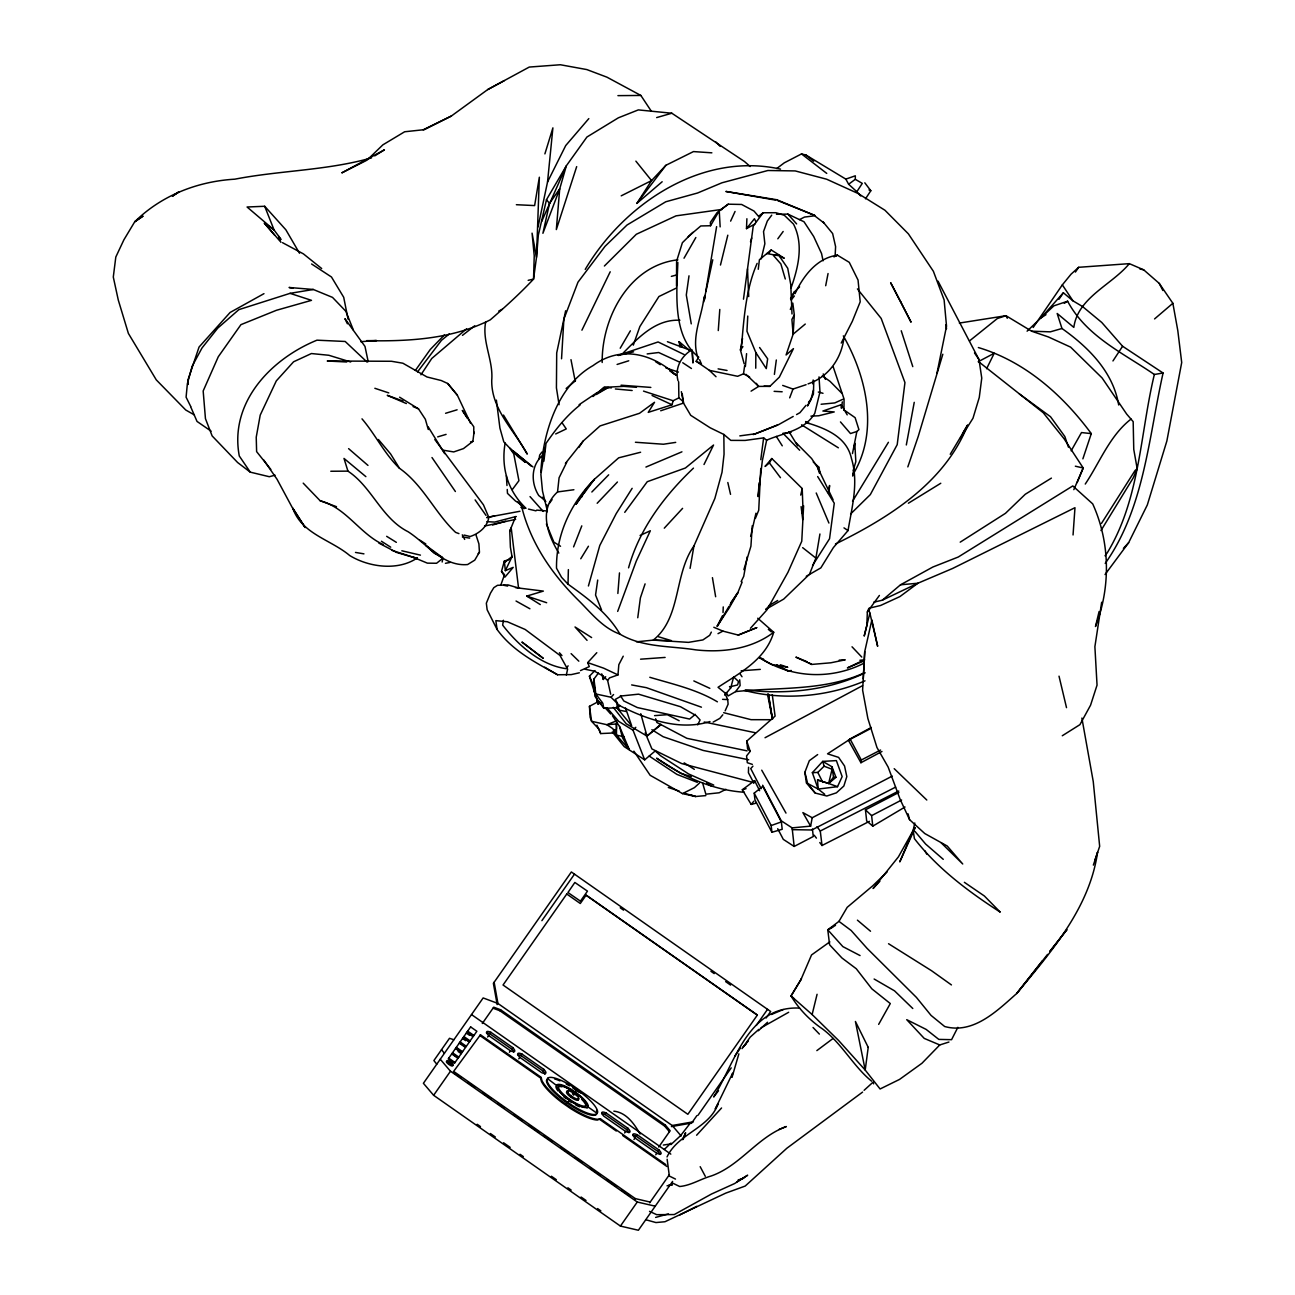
<?xml version="1.0" encoding="UTF-8"?>
<svg xmlns="http://www.w3.org/2000/svg" width="1295" height="1295" viewBox="0 0 1295 1295"><rect width="100%" height="100%" fill="white"/><g stroke="black" fill="none" stroke-linecap="round" stroke-linejoin="round"><path stroke-width="1.5" d="M612.405 715.714L619.56 726.527L629.257 749.546L616.469 735.155L616.566 720.829L606.902 724.714L591.605 721.299L590.115 717.203L589.468 706.309L597.416 702.1L596.946 700.19L600.977 703.913M676.508 286.13L676.605 261.169L682.384 242.715L692.874 232.355M755.746 368.201L755.843 352.58L746.956 331.229L747.765 316.061M473.743 433.695L473.792 426.8L462.315 410.402L467.446 418.398M505.147 443.036C500.841 467.624 507.883 491.129 526.013 508.304M845.829 179.115L848.63 184.246L855.299 179.309L855.331 175.796L845.829 179.115L805.927 155.028L801.508 153.927L784.284 162.83L776.79 168.512M843.935 410.418L844.065 399.07L833.171 366.76M546.733 512.318L546.878 504.953M360.755 341.686L376.489 340.536L366.614 340.698C408.589 341.459 452.133 339.177 490.271 319.849C505.277 306.899 519.959 293.577 533.54 279.121L536.502 257.252L539.351 177.221L534.625 205.581L516.365 204.707M757.737 618.217L773.714 632.251C751.537 649.151 722.675 652.874 695.625 649.847C670.276 645.816 642.757 647.646 619.949 634.145C607.727 612.972 587.558 598.258 568.003 584.158L568.375 569.622M813.794 380.973L813.406 394.149L807.708 405.772M748.591 767.239L748.413 772.71L753.836 783.07M723.031 612.535L723.241 606.918M868.88 608.294L867.342 612.001L866.824 625.582L864.202 636.072L869.884 613.069L868.929 610.479L869.932 608.003L880.551 605.493L899.928 596.574L917.928 583.219L952.699 568.424L1074.979 507.689L1073.053 534.965M754.888 224.003L746.487 228.648L746.891 218.742M803.612 505.778L801.767 541.229L787.959 572.293L766.867 609.977L750.469 628.253M835.129 255.892L835.599 246.649L832.636 233.553L823.021 221.817M863.263 678.79L864.736 651.595L871.843 620.014L877.654 646.302L869.884 613.069M864.736 651.595L862.616 690.138L867.86 718.45L876.958 747.506L888.143 767.061L900.138 799.355L909.576 819.67L924.776 833.543L947.228 846.023L962.735 863.992L941.222 842.867M561.544 358.78L563.875 319.12L577.975 282.18L605.04 246.325L627.039 225.006L665.759 201.777L697.568 193.004L721.962 182.789L767.886 170.503L795.211 170.924L826.647 179.212L858.067 193.489L884.938 210.243L908.394 233.861L933.387 271.302L944.12 299.938L946.532 326.178L937.03 372.944M790.338 309.456L792.815 303.111L794.321 314.944L793.139 334.175L786.081 354.976L793.447 348.63L779.331 377.169L769.861 386.347L758.643 386.412L751.084 391.139M677.852 262.416C676.816 292.411 672.056 336.522 698.733 357.161L696.176 361.289L709.369 370.338L716.022 376.732M741.161 350.006C743.816 320.933 745.305 290.355 757.122 263.387M752.265 525.721L750.922 546.199L743.864 569.67M718.272 330.565L719.793 309.456M759.129 482.825L758.093 496.584L762.35 460.664L766.64 440.187C783.588 432.805 804.341 430.927 814.782 413.315L819.978 391.916L819.023 376.894M617.861 593.466L619.479 572.908M610.69 694.233L607.63 680.393L609.54 677.9L617.974 674.889L618.832 664.675L623.235 656.193M828.913 493.104L829.577 485.479L828.379 493.039M745.37 366.517L746.584 353.664M538.056 226.868L547.542 181.947L552.9 127.865L544.887 153.895M852.725 476.074L853.097 472.465M558.825 553.094C547.477 534.22 538.218 509.485 557.546 491.938L559.084 477.758L566.676 462.38M841.669 407.682L842.3 401.903M743.476 299.177L753.237 226.091L763.111 212.768L775.899 212.72L784.365 215.31L793.495 224.084C803.904 244.415 798.254 267.385 791.132 287.781M812.726 383.854L813.163 379.985M543.884 461.214L546.021 443.392C555.879 429.147 566.384 415.711 580.063 405.027M758.255 269.279L759.42 259.712L771.205 249.951L784.268 258.255L779.444 256.232M442.939 450.174L453.736 451.923L463.464 448.604L472.869 441.352L474.051 432.044M760.796 459.644L763.629 437.888L745.111 440.429L730.817 440.381L723.84 434.456L710.129 427.771L690.721 415.323L683.501 403.085L681.364 391.673M637.755 617.747L640.394 597.853L645.088 583.867M704.739 299.194L705.257 295.373M705.759 291.553L716.621 226.641M774.394 374.401L776.32 359.994M732.128 1077.019L738.862 1053.855M881.976 751.472L860.932 762.723L861.305 760.019L850.054 738.943L871.308 727.466M689.005 275.819L686.301 295.001L691.255 323.863M709.369 370.338L737.632 376.295L743.508 373.834L744.657 365.611M597.707 580.047L595.554 595.053L601.576 610.026M853.955 448.879L854.797 443.198L855.833 461.667L853.033 470.991M503.399 620.273L502.67 625.145C517.822 644.878 540.905 665.436 566.206 668.657L568.116 665.824M1101.673 602.24L1094.89 646.691L1097.043 685.136L1090.568 705.192L1079.933 724.65L1062.288 735.754M539.109 458.721L539.675 455.128L541.86 452.101M545.179 447.309L540.889 474.342L542.492 490.999L547.364 511.007L536.68 510.117M747.264 556.785L743.735 576.307L741.128 581.633M819.929 533.993L815.899 558.113L809.488 574.252L783.702 599.099L765.912 609.297M690.089 568.375L693.926 545.988L714.856 498.478L722.027 472.238L724.051 454.221L723.84 434.456M806.267 576.291L820.836 567.89L833.365 547.607L848.031 530.561C852.013 506.847 858.763 482.485 851.511 458.721C846.849 436.593 825.336 428.305 806.073 422.51M704.091 296.83C701.777 317.615 690.445 337.865 698.313 358.877M906.322 444.962L914.238 402.34M744.188 363.863L740.4 349.909L742.537 338.513M762.642 785.223L781.257 820.803L792.119 827.877L810.621 826.129L812.208 817.744L892.271 776.093M1027.097 331.18L1041.002 317.825L1063.373 292.767L1072.94 300.828L1082.507 306.51L1101.786 322.487L1122.587 346.251L1163.072 373.009C1148.665 437.5 1144.359 507.948 1105.218 563.422M825.692 285.726L828.055 273.536M731.918 1076.922L732.646 1073.167L715.245 1109.006L718.191 1103.631C709.255 1128.544 678.03 1133.416 667.022 1156.953M442.162 562.014L442.89 558.258L436.577 563.26L427.382 563.147L412.716 557.06L417.071 558.469L396.853 552.528L378.852 543.074M852.466 453.574L856.869 431.478L858.925 429.632L855.121 417.67L845.586 411.017M565.64 310.768L556.704 352.936L556.429 387.869L559.068 404.736M802.172 513.079L802.981 509.21L802.22 488.555L771.804 458.527L765.054 466.459L769.408 462.93L771.804 458.527M703.59 302.156L712.768 259.777M528.166 280.335L533.54 279.121L534.236 255.762L532.067 233.149L536.502 257.252L538.332 235.156L546.474 199.705L566.368 165.76L586.926 137.027L618.379 117.813L638.322 109.897L671.83 113.232L744.495 161.519L750.145 166.521M576.68 166.618L556.332 229.571L559.715 188.86L549.517 203.364L542.913 233.294L559.715 188.86L566.368 165.76L541.666 221.51M566.32 675.019L567.615 669.159L559.958 655.416L525.171 629.467L507.349 621.746L495.855 620.645L497.07 629.435C512.334 650.673 535.482 662.522 557.562 674.76L571.224 674.614L579.351 672.801M915.225 827.683L899.766 861.903L913.169 830.338L914.788 822.989M800.731 495.111L802.22 488.555M750.647 536.405L755.956 513.208M1163.072 373.009L1154.347 374.482C1139.988 434.197 1140.086 498.624 1107.322 552.722L1105.024 555.782M1099.099 611.515L1095.489 626.521C1110.754 587.299 1110.187 542.265 1092.705 503.884L1072.794 485.933L958.235 557.028L932.869 567.016L900.527 584.79L882.3 600.2L873.672 602.224M761.201 258.854L764.859 243.735L763.532 231.595L767.32 221.04L771.723 215.164M720.473 265.038L727.806 235.188M948.927 1042.038L939.765 1044.952L921.943 1063.276L899.539 1079.415L880.082 1088.982L865.206 1070.058L838.61 1040.484L812.127 1014.535L817.08 994.285M724.714 695.14L730.72 687.936L733.666 676.977L738.538 681.478L737.616 684.925L731.513 686.431M807.53 405.723L810.945 399.394L813.454 390.103M565.413 463.4L583.139 441.077L600.071 425.925L639.503 413.299L654.525 402.292L648.245 412.377L672.024 404.768L673.141 400.738L678.871 397.873L678.645 381.798M504.354 561.043L505.341 570.658L513.192 567.356L504.969 577.068L501.505 571.403L504.354 561.043L509.081 559.537M843.806 338.821C841.054 359.298 827.991 377.266 808.064 383.87M588.416 585.987L599.779 545.503L616.226 513.597L632.138 488.328M942.825 354.247L918.268 436.318L907.827 466.896M485.625 322.261C481.95 341.67 493.476 360.674 491.728 380.309C491.258 409.495 514.196 430.167 527.259 454.092L503.48 415.064M750.501 241.76L751.715 238.021M1095.117 859.621L1097.577 852.191C1089.694 907.779 1051.265 951.744 1016.705 993.492C997.037 1010.877 973.452 1034.43 944.67 1026.514L931.073 1015.426L916.439 997.425L867.051 948.345L851.155 930.49L838.95 921.376L827.78 929.842L829.609 944.8L841.977 958.009L856.286 968.757L871.843 988.83L890.296 1003.56L878.657 1024.377M1082.879 458.851L1091.296 433.615C1062.839 395.137 1024.993 361.434 978.356 347.546M1093.352 865.109L1099.665 846.331L1093.255 781.597L1081.892 718.061M633.304 345.15L639.859 326.567L658.928 296.523L676.233 288.121M957.863 1027.323L951.566 1039.675L938.826 1039.399L926.119 1029.395L906.727 1019.667L924.241 1038.412L939.765 1044.952M628.561 567.841C639.341 529.024 664.529 495.499 693.472 468.126M500.712 585.34L504.532 574.672L501.505 571.403M617.683 611.402L636.266 561.123L650.333 530.756L640.102 535.45M789.675 397.84L792.993 389.067L806.089 384.696M869.754 729.053L848.419 740.254L827.554 753.819L838.593 757.381L844.55 765.992L846.817 776.595L843.854 786.016L836.408 792.831L826.825 796.004L815.219 793.058L806.396 782.989L804.875 772.273L809.326 760.683L817.663 754.58M573.588 546.878L581.795 525.867M682.999 1139.519L685.638 1132.753L682.514 1139.6M512.108 557.109L510.392 547.17L509.761 531.112L515.637 516.64M742.148 582.038L737.842 592.641L729.231 607.873L717.187 626.132L722.448 615.756M755.373 518.405L758.724 510.262L760.764 468.531M1073.83 489.656L1083.203 467.981L1064.069 438.73L1043.252 412.733L978.745 361.774M1077.165 482.549L1083.203 467.981L1075.352 466.2M871.632 1081.195C853.308 1066.335 841.977 1043.543 822.649 1029.056C809.925 1020.379 798.999 1009.194 791.035 995.968L800.941 979.603L811.544 954.949L829.836 941.854M959.352 323.07L1005.988 315.705L1031.613 331.196L1048.335 336.927L1070.609 347.125L1102.11 377.978L1126.682 414.092L1133.174 421.636L1133.756 449.349L1137.188 468.758L1133.157 478.001L1100.96 530.561M790.905 299.485L794.094 292.184L799.598 286.891M725.151 710.842L728.114 704.172L727.709 699.608L724.633 692.631L718.045 687.289C740.254 672.753 765.766 659.43 773.714 632.251M509.761 531.112L511.201 527.907L518.55 588.011L543.366 591.103L526.757 596.088L540.29 604.587M693.926 545.988C673.821 574.316 681.461 617.683 653.263 640.102L636.46 641.834M804.875 772.273L807.643 783.459L818.165 789.06L837.525 786.68L842.155 776.595L836.376 760.602L822.713 761.395L812.353 772.678L818.165 789.06L824.672 794.24M730.623 221.121L735.058 211.457M672.493 372.976L675.909 374.935C652.211 353.486 620.742 345.166 593.045 365.595C557.449 385.586 542.815 433.647 540.857 472.044M614.429 732.938L616.469 728.599L616.291 723.986L606.902 724.714L612.94 728.729L614.429 732.938L600.702 733.569L596.93 725.168M697.746 724.844L700.077 719.955L696.079 715.585L680.539 706.73L638.532 694.169L621.503 695.949L615.335 699.381L618.379 704.998C645.914 719.081 679.163 731.286 709.968 721.542M505.341 570.658L512.172 556.429L504.84 562.305M581.924 330.176L610.204 271.788M704.011 464.5L713.561 445.027L685.427 467.997L647.257 481.708L624.74 512.351M860.058 955.564L842.867 946.613L827.78 929.842L835.502 925.358M986.596 368.735L994.22 353.26L978.194 361.726M1105.04 574.543L1128.625 542.718L1147.321 504.937L1166.86 440.996L1181.704 362.519L1177.803 330.597L1172.865 303.289L1159.235 283.378L1143.712 269.846L1129.337 263.646L1078.686 267.304L1071.062 274.184L1062.337 284.868L1033.167 327.489M566.708 1091.831L566.498 1092.268A7.009 1.813 35 0 0 570.771 1097.092L572.277 1098.111A7.009 1.813 35 0 0 577.958 1100.119L578.881 1098.678A7.009 1.813 35 0 0 574.608 1093.87L573.086 1092.834A7.009 1.813 35 0 0 567.42 1090.827L566.692 1091.879A7.009 1.813 35 0 1 568.246 1091.831M567.42 1090.827L567.194 1091.264A7.009 1.813 35 0 0 571.467 1096.088L572.973 1097.124A7.009 1.813 35 0 0 578.655 1099.115M577.958 1100.119L578.169 1099.682A7.009 1.813 35 0 0 577.991 1099.002M585.745 1105.59L585.243 1106.626A16.754 4.338 35 0 1 571.678 1101.851L568.068 1099.374M587.056 1107.953L588.157 1106.043A19.004 4.921 35 0 0 576.583 1092.964L572.487 1090.163A19.004 4.921 35 0 0 557.093 1084.757L556.51 1085.906A19.004 4.921 35 0 0 568.1 1098.986L572.18 1101.786A19.004 4.921 35 0 0 587.574 1107.209M547.542 181.947L565.721 145.558L588.82 118.606M841.232 343.062L852.32 321.338L860.204 301.832L858.051 280.076L849.277 262.351L837.444 255.196C816.902 257.948 803.191 276.062 795.049 293.69M711.327 632.106L709.676 635.327L702.91 639.924L688.471 642.369L653.263 640.102L671.441 640.653L658.507 636.768M794.321 314.944L791.909 319.476L793.139 334.175L805.263 324.058M790.549 298.773L794.094 292.184M728.955 606.416L717.268 626.44M852.693 474.925C879.127 432.125 866.938 377.233 843.32 335.874M914.901 827.521L898.406 856.869L873.089 888.516L879.888 881.264M1071.159 450.806L1081.503 432.562L1091.296 433.615M684.019 258.207L695.836 237.519M581.52 497.183L586.295 488.862L594.356 479.328L618.67 457.831L640.604 452.246M620.208 348.226L630.357 330.84M688.147 236.726L700.789 225.961L710.534 225.735L719.243 210.826L728.227 204.189L741.63 204.464L753.998 211.036L758.935 216.848M962.573 433.566L967.478 425.181M475.993 534.932L478.907 543.884L479.441 552.156L474.747 560.152L467.592 564.555C442.939 566.692 426.929 543.803 408.103 531.743C381.345 518.227 372.07 487.033 347.934 471.137L330.792 471.25M838.95 921.376L847.189 907.326L872.7 885.845L887.14 871.923M1085.259 484.055C1099.941 462.185 1109.75 435.541 1131.085 419.046M950.239 454.286L967.592 425.31C944.654 482.905 888.807 517.806 835.421 544.046M812.127 1014.535L791.035 995.968L801.427 978.826L800.941 979.603M852.547 501.23L888.419 442.291M580.759 558.76L588.448 546.231M1101.446 523.455L1135.035 470.571L1137.188 468.758M865.497 198.815L870.823 190.737L864.801 182.805M960.259 438.503L972.982 418.253L979.263 397.484L981.756 378.108L978.988 359.541L938.033 281.177M812.564 565.446L829.545 538.736L834.271 503.221L817.663 476.56M1112.955 360.949L1122.587 346.251M662.166 181.753L636.881 203.396L651.563 180.588L665.905 165.291L693.472 151.58L711.861 152.826M729.943 604.894L737.842 592.641L731.028 602.466M860.738 195.966L856.837 191.725L862.276 183.388L855.299 179.309M420.94 374.805L431.753 358.488L466.589 328.817M578.978 447.342L583.139 441.077M586.295 488.862L576.048 504.208L581.763 496.422M1058.97 299.274L1063.373 292.767M1075.417 272.063L1078.686 267.304M585.243 269.409C624.174 203.623 701.744 151.677 780.529 169.127M541.893 920.68L574.478 874.157M482.307 1023.487L493.735 1007.186L500.582 1009.744L665.403 1125.145L670.146 1130.713L658.734 1147.03M672.591 1181.412L638.386 1230.25L620.418 1226.074L433.631 1095.295L450.482 1071.224L440.235 1059.229M600.459 1118.831L597.837 1119.301A36.94 9.567 35 0 1 570.642 1107.468L562.726 1101.948A36.94 9.567 35 0 1 541.828 1080.305L541.18 1077.327L480.461 1034.802L479.943 1035.563L540.663 1078.087L541.31 1081.066A36.94 9.567 35 0 0 562.208 1102.709L570.108 1108.212A36.94 9.567 35 0 0 597.303 1120.062L600.459 1118.831L665.824 1164.593M493.023 1008.19L499.886 1010.747L500.582 1009.744M580.387 901.239L587.461 891.138L574.851 882.462L567.938 892.53L580.451 901.158M487.6 1037.036L488.652 1035.531A9.502 2.46 35 0 1 490.902 1032.309L512.707 1047.574L511.654 1049.063A9.486 2.46 35 0 1 513.71 1051.993M486.418 1032.892A9.502 2.46 35 0 1 489.85 1033.815L490.902 1032.309M509.404 1052.301L510.457 1050.795A9.486 2.46 35 0 0 512.707 1047.574M518.745 1058.841L519.797 1057.335A9.502 2.46 35 0 1 522.047 1054.114L543.851 1069.379L542.799 1070.868A9.486 2.46 35 0 1 544.92 1074.3M517.547 1054.697A9.502 2.46 35 0 1 520.995 1055.619L522.047 1054.114M547.105 1079.431L547.639 1078.686L556.559 1085.501A19.004 4.921 35 0 1 571.953 1090.908L576.048 1093.725A19.004 4.921 35 0 1 578.638 1095.716M570.917 1097.189L571.629 1096.185M567.34 1103.113L569.8 1099.455M574.608 1092.721L576.809 1089.581M573.75 1094.761L574.446 1093.757M587.25 1107.549L587.784 1106.788L597.027 1113.263L596.509 1114.024A30.416 7.867 35 0 1 571.37 1104.813L564.863 1100.281A30.416 7.867 35 0 1 547.04 1079.609M601.625 1113.554A9.502 2.46 35 0 1 605.073 1114.477L606.125 1112.972L627.929 1128.236A9.486 2.46 35 0 1 625.663 1131.474L624.611 1132.963M628.933 1132.672A9.486 2.46 35 0 0 626.877 1129.742L627.929 1128.236M633.951 1139.519L635.003 1138.014A9.502 2.46 35 0 1 637.269 1134.776L659.058 1150.041L658.006 1151.546A9.486 2.46 35 0 1 660.061 1154.476M632.769 1135.359A9.502 2.46 35 0 1 636.217 1136.282L637.269 1134.776M669.45 1131.717L664.691 1126.148L665.403 1125.145M655.756 1154.768L656.808 1153.262A9.486 2.46 35 0 0 659.058 1150.041M734.961 1055.862L740.578 1047.849M756.312 1025.381L767.547 1009.339M634.809 1199.38L635.343 1198.62L650.219 1202.084M620.418 1226.074L637.269 1202.019L655.238 1206.179M698.021 1115.254L731.206 1067.857M766.106 1018.016L770.654 1011.508L571.37 871.972L493.379 983.342L497.167 1004.548L497.928 1003.463L494.14 982.257M649.685 1202.828L669.402 1174.678M691.433 1123.38L696.888 1115.626M742.067 1048.642L750.242 1037.085L758.805 1029.379M415.339 370.483L430.28 349.472L444.298 335.049M549.517 503.205L552.058 499.66M769.052 252.946L771.205 249.951M777.809 238.798L783.167 231.481M867.342 612.001L879.402 595.441M480.461 1034.802L453.638 1071.386L635.343 1198.62M584.061 493.314L594.356 479.328C570.804 503.35 556.073 534.333 556.51 568.214L561.561 577.311L568.003 584.158M512.237 489.672L518.923 480.704L513.759 453.865L509.663 448.021L516.737 454.496M726.171 692.501L728.13 695.965L735.625 691.595L740.125 685.557L739.688 679.762M619.69 705.257L617.618 707.75L603.81 708.333L594.939 696.257L593.936 679.049L598.419 673.076M417.524 371.892L441.466 340.326L449.268 333.964M636.881 203.396L665.905 165.291M792.006 313.957L790.759 284.544L787.732 268.275L778.441 254.775L777.842 255.552L766.705 253.529M690.559 1122.781L680.571 1135.683L670.891 1144.634M740.4 349.909L742.925 346.639M718.531 1090.73L713.674 1096.978C735.285 1062.159 748.041 1005.697 799.517 1008.077M837.525 786.68L828.622 783.475L832.07 769.279L824.106 766.203L822.713 761.395L831.973 766.753L833.511 777.227L828.622 783.475L817.55 779.946L818.165 789.06M1047.558 954.399L1016.705 993.492L1042.443 960.777M1049.986 951.307L1066.967 929.616L1049.808 951.436M772.273 694.719L775.09 716.119L746.762 741.096L750.193 751.359L746.567 755.924L747.312 762.706L752.346 764.374M746.487 228.648L754.451 218.725L755.859 221.623M791.164 299.971L794.385 295.988M541.763 456.115C530.74 466.313 531.063 483.488 538.769 495.548L544.564 500.064L542.33 497.248L545.81 501.618M759.631 790.727L754.596 780.626L742.326 789.772L751.197 804.422L753.852 801.2M806.04 405.303L799.938 412.684L796.571 414.578M808.485 402.34L810.945 399.394M722.804 714.808L719.842 718.369L713.108 722.124M748.413 1040.872L743.2 1046.991L745.952 1044.045M478.13 553.677L479.441 552.156M601.722 673.853L603.308 679.47L605.688 676.718M752.929 766.154L750.744 768.599L761.12 788.687M696.613 1135.229L721.558 1107.986M580.468 670.6L589.29 666.617L587.687 662.619L596.801 652.696M664.286 528.166L682.594 508.352M1123.396 548.352L1128.625 542.718M765.976 609.297L768.582 606.497M758.336 1030.771L767.53 1022.257M593.952 691.303L595.813 693.974L611.013 697.244L613.587 694.525M597.173 503.269L617.424 482.015M655.497 750.712L644.683 759.841L633.028 730.218L635.796 727.304M591.847 492.003L608.666 474.828M594.923 693.667L589.419 676.184L594.955 670.567M599.876 391.592L604.085 387.351L623.672 386.347L636.476 387.318M604.393 266.009L636.347 234.249L676.006 215.86L722.254 209.369M812.353 772.678L817.809 772.419L824.106 766.203M850.605 513.985L870.353 494.56L897.208 444.638L904.946 382.592L881.183 318.424L857.419 288.898M367.019 160.175L382.867 144.846L404.639 131.766L424.323 129.662L451.324 116.048L487.729 89.565L529.266 67.065L560.363 64.75L586.829 69.574L606.966 77.182L640.863 95.458L651.417 111.354M664.303 1149.442L670.939 1143.08M622.927 353.276C638.419 337.623 655.804 318.958 679.891 320.253M864.105 1090.309L873.057 1082.167L873.623 1083.85M1129.337 263.646C1111.66 285.013 1077.78 297.461 1073.83 327.408L1057.173 313.487L1061.965 328.493C1088.431 347.238 1113.15 371.811 1118.686 404.995M699.446 783.086L694.395 787.651L682.514 793.608L650.155 775.3L633.886 751.181M969.534 340.893L997.393 318.489L1005.988 315.705L1007.283 318.262M660.838 724.261L646.982 736.078L626.132 723.678L613.28 707.345M1154.573 318.926L1172.865 303.289M831.973 766.753L835.955 777.308L828.622 783.475L817.55 779.946M566.158 388.484L575.547 380.714M592.964 396.529L604.085 387.351L611.434 387.852M695.334 714.338L689.604 719.065L637.367 707.556L623.802 700.967L620.386 695.593M833.106 1038.428L816.854 1050.617M660.774 724.909L646.982 736.078L640.766 713.707M850.054 738.943L848.419 740.254L860.932 762.723M754.208 793.139L762.755 786.34L781.371 821.904L782.196 829.286L771.917 832.264L754.953 799.857L754.208 793.139L771.172 825.546L771.917 832.264M759.08 215.909L763.111 212.768M462.461 335.356L474.715 325.79M417.378 557.87C398.034 571.192 368.897 567.259 349.747 555.555C330.711 539.546 301.686 533.993 292.751 508.109L305.167 527.599L292.168 507.397L277.049 479.279L263.759 460.016M862.583 1092.09L786.858 1148.244L745.192 1186.058L725.734 1193.132L664.966 1221.735L655.95 1222.561L646.334 1219.89M142.741 216.281L134.745 221.753L123.883 239.834L115.805 257.041L113.296 277.049L118.282 300.035L128.383 333.414L156.29 379.888L185.735 409.997L194.363 414.918M142.968 216.184L134.745 221.753C161.551 195.335 197.536 181.397 234.816 179.179C280.222 170.39 326.907 170.568 371.552 157.877M172.591 196.128L179.163 191.676L172.445 196.176M579.092 404.72L596.105 393.275L608.261 387.464L596.364 394.506M960.21 542.152L1005.47 513.322L1025.284 494.253L1051.41 478.114M374.757 155.869L384.388 149.848L341.815 172.882L366.307 160.515M1045.988 314.701L1041.002 317.825L1053.903 305.83L1067.63 301.217C1086.262 336.344 1123.234 353.066 1154.347 374.482M1064.296 303.289L1067.63 301.217M908.394 503.221L940.769 483.262M737.114 1181.752L747.668 1175.212L734.621 1183.549L711.505 1194.022L674.29 1214.548L656.711 1214.678L649.523 1211.359M898.892 792.427L865.448 809.828L866.679 820.965L872.781 826.145L905.011 807.012M769.101 605.51L777.696 600.491M865.011 680.83C827.651 696.775 783.815 700.789 744.35 690.381M761.088 1027.809L788.671 1012.269M793.204 416.456L778.068 424.938L753.237 434.586M263.97 293.657L230.105 312.467L199.058 347.044L187.775 380.487L188.293 384.437M865.173 672.801C828.687 690.526 785.579 694.751 745.629 689.927M827.78 929.842L832.636 927.188M765.037 737.729L862.535 685.67M487.729 89.565L504.37 80.598M597.416 702.1L598.096 704.108L601.673 702.23M869.447 821.338L822.017 845.505L819.784 842.559M898.746 791.002L820.269 831.018L822.017 845.505M777.712 828.703L783.297 839.37L794.175 846.444L813.26 836.521L812.434 829.043M872.781 826.145L871.616 815.623L901.611 800.019M718.013 633.66L722.918 631.118L738.247 635.068L756.685 627.67L738.247 635.068M861.305 760.019L880.584 750.032M799.533 219.616L804.47 217.074L814.652 215.796L823.83 222.869M725.928 789.319L719.13 792.783L705.856 794.191L702.521 782.714M895.59 787.133L811.787 829.982L792.33 829.658M696.807 1206.309L679.843 1214.92M621.212 195.836L651.563 180.588L635.877 161.147M498.785 311.043L502.347 309.262M423.19 129.791L451.324 116.048M833.931 256.896L837.444 255.196L836.343 255.714M728.227 204.189L717.058 212.639L710.372 222.384L710.534 225.735M882.3 600.2L917.928 583.219L900.527 584.79M861.758 661.049L847.416 667.896L863.555 661.13M555.684 433.954L566.255 428.92L562.37 423.222M842.851 399.297L834.789 402.923L821.111 404.25M645.93 467.058L681.931 451.825M771.464 1014.487L783.265 1009.55M864.056 672.931C823.847 691.239 778.522 687.03 735.625 691.595M778.975 1129.499L786.324 1126.537C757.413 1137.026 740.465 1165.613 711.343 1175.941C700.644 1178.984 690.931 1185.459 679.697 1186.511L672.267 1182.934M777.34 425.019L755.584 433.744L739.817 435.881M557.546 491.938L573.895 489.737M771.172 825.546L781.371 821.904M618.184 355.332L658.087 341.961L683.97 354.474M847.205 414.869L841.216 404.688L822.892 411.033L834.239 411.939L818.683 415.776L810.929 416.132M515.637 519.36L484.54 526.061M864.218 663.072C830.904 680.15 791.261 678.094 759.809 657.828L763.532 659.09M660.709 410.758L683.501 403.085L682.222 393.729M856.869 431.478L850.475 433.55L840.471 421.927M617.1 364.445L628.739 360.787M353.357 329.982L345.83 311.269L332.524 297.397L313.309 289.481L290.048 293.35L238.847 309.651L217.754 328.121L201.988 347.999L192.146 366.242L187.37 383.692L186.091 397.176L190.721 406.5M738.15 1179.939L743.735 1178.24M445.593 413.283L457.103 409.803M742.326 789.772L746.049 788.671M437.71 436.868L446.095 434.392M820.091 472.983L818.764 467.123L817.614 467.463L811.609 458.511L796.393 443.1M656.662 117.586L671.83 113.232M1061.965 328.493L1050.31 331.844L1031.613 331.196M492.569 525.009L505.762 521.205M655.626 1217.413L668.414 1213.917M671.36 276.369L677.058 274.848M275.042 475.184L269.311 476.722L250.259 472.141L237.616 462.509L212.153 435.946L205.452 418.673L203.169 390.977L218.288 356.74L240.935 324.656L276.45 310.282L311.48 300.343L290.048 293.35M516.09 516.495L494.658 522.079L486.839 521.675M751.197 804.422L756.296 803.094M677.884 259.826C629.289 265.281 601.608 317.777 602.191 362.503M618.33 355.477L633.595 351.819M486.888 517.709L494.739 515.847M470.522 441.87L472.869 441.352M445.448 563.309L449.98 562.451M667.022 1185.815L672.38 1184.795L668.576 1185.362M486.871 517.417L519.959 511.266M693.44 1121.794L672.202 1125.501L497.928 1003.463L483.148 997.943L423.4 1083.3L433.631 1095.295M690.753 1123.218L671.441 1126.585L672.202 1125.501L681.17 1135.99M663.348 1145.055L671.004 1143.873M675.715 442.388L663.428 444.234L635.424 442.259M791.358 670.502L787.538 671.053L791.164 671.101M778.441 254.775L773.439 255.471L780.869 263.953L785.288 279.008M791.115 432.287L782.973 433.291L799.646 450.207M647.176 353.923L658.686 352.515L679.454 362.066M859.88 660.256L864.639 659.835M705.856 795.599L695.561 796.506L682.514 793.608M807.238 661.794L795.891 657.132L811.69 664.432L830.823 662.797L845.198 659.835L839.209 660.142M654.558 715.633L667.346 714.694L679.147 720.732M640.572 659.187L665.112 657.423M741.193 670.778L760.311 669.385M617.925 95.636L640.863 95.458M299.533 253.253L285.855 229.782L264.698 206.277L247.086 207.006L274.103 230.024L280.934 239.203M776.466 214.274L787.878 214.112L804.001 221.753L813.681 236.499L821.564 253.561L823.07 260.813M770.671 719.712L751.084 719.68L723.662 712.687M764.05 386.169L769.861 386.347M833.511 777.227L835.955 777.308M346.785 361.985L327.246 361.014L391.462 361.273L402.874 363.215L426.994 376.974L441.271 380.536L447.73 383.514L457.345 395.169L470.522 423.206M722.578 699.332L727.709 699.608M774.119 391.333L782.18 391.786M515.539 587.655L519.457 587.881M621.066 385.198L650.835 387.415M313.309 289.481L289.06 287.474L292.816 288.283M615.368 388.969L632.154 390.507M753.933 782.649L681.656 763.548L651.903 748.931L645.201 732.824M744.398 792.249C712.444 790.209 682.514 776.352 656.581 758.19L680.555 773.245L691.303 776.692M462.38 536.923L469.648 538.121M355.494 552.431L363.944 553.855M775.349 200.061L725.88 191.45L776.757 199.738L814.863 215.472L777.324 200.401M718.11 368.865L727.045 370.467M618.751 710.097L618.249 706.779L618.751 710.097L626.165 711.473M631.652 684.925L646.399 687.677L701.437 707.183M613.846 1111.175C626.424 1112.486 634.259 1123.914 640.135 1133.983M503.739 585.275L507.672 586.068M748.72 759.793L703.153 750.436L663.137 736.709L651.887 729.716M613.652 732.274L616.469 735.155L623.931 736.693M585.243 669.272L594.551 671.215L602.224 675.553L607.63 680.393M747.102 750.873L686.9 738.328L656.873 722.48L655.61 718.757M704.221 721.995L754.791 732.63M1139.908 268.988L1143.712 269.846M524.702 508.223L520.93 507.349L521.739 506.96C530.675 543.058 551.897 574.057 578.056 599.957C590.941 612.632 602.369 627.816 619.949 634.145M528.473 509.097L536.017 510.845M401.839 550.78L420.438 555.134M464.063 535.062L470.134 536.519C478.891 533.653 487.357 526.935 488.83 517.385L483.456 504.84L434.812 439.539M667.427 341.702L691.141 350.589M818.31 392.045L823.005 393.291M649.799 677.285C672.72 684.116 696.694 689.393 717.398 701.825M643.518 391.106L673.141 400.738M684.229 793.22L695.561 796.506L690.106 794.693M518.55 588.011L507.948 584.887L497.474 585.308L493.816 587.671L490.465 593.175L486.337 603.211L487.147 609.767L497.07 629.435M522.079 505.131L515.491 501.019L507.478 493.363L507.235 489.445M350.67 361.985L328.833 355.267L311.399 353.551L293.577 361.791L276.304 380.892L260.214 415.112L256.232 437.208L256.62 451.631L270.801 469.405M391.867 550.326L417.071 558.469M668.301 787.49L679.211 791.083M374.854 388.29L388.791 392.919M526.757 596.088L546.668 602.725M665.889 367.909L678.434 372.086M453.881 1039.755L449.494 1038.299L433.89 1060.573L436.771 1064.199M780.302 664.772L787.748 667.297L771.529 664.416L759.809 657.828M303.208 483.148L320.173 500.776C346.056 507.462 359.864 533.864 383.19 544.531M587.687 662.619L603.664 668.171L617.974 674.889M805.636 422.316L809.035 423.497L805.603 421.539M782.682 385.408L792.993 389.067M402.923 400.964L387.254 395.331L406.371 403.554M320.173 500.776L336.49 506.685M458.932 533.605L455.597 532.375C434.764 512.707 423.255 485.042 399.443 468.256C384.324 453.719 375.582 434.748 362.001 418.852M697.277 782.326L676.897 774.378L649.216 756.07M413.073 406.614L418.528 408.88L425.359 419.272L428.273 429.503M713.82 627.266L722.918 631.118M869.01 189.944L870.823 190.737M713.772 785.094L688.665 773.989L660.725 755.843L654.849 750.679M693.829 680.927L709.838 688.325M652.081 395.509L672.024 404.768M779.509 666.844L787.214 670.551L776.611 664.707M675.488 1179.081L669.353 1176.038L667.135 1159.219M696.176 361.289L701.437 364.024L699.608 359.751M743.508 373.834L749.643 377.055M282.537 242.683L303.418 253.885L321.678 268.534M812.208 817.744L802.884 812.596L810.621 826.129M516.041 601.026L529.914 608.779M874.125 979.02L894.521 990.837L912.797 1008.514M399.605 397.193L418.528 408.88M801.589 424.825L838.367 447.811M544.645 667.2L557.562 674.76M808.727 662.668L811.69 664.432M560.541 546.247L553.855 542.136L546.393 523.973M633.028 730.218L618.67 721.364L607.193 708.009M386.655 536.324L396.351 542.346M419.709 540.112L425.812 543.949M706.795 783.135L711.554 786.162M591.621 637.561L575.029 626.974L587.056 640.345M381.426 541.261L390.718 547.186M684.181 762.868L694.33 769.343M888.548 943.731L931.558 970.732L951.436 984.928M644.683 759.841L624.206 746.632L612.308 731.885M655.545 361.629L660.24 364.704M669.644 370.839L675.909 374.935M311.593 263.986L331.471 277L343.709 297.3L348.047 319.12M682.756 362.762L691.433 368.492M843.984 527.874L848.031 530.561M964.37 882.316L984.378 895.994L1000.258 912.149C968.66 891.705 937.548 868.621 914.399 838.626L913.169 830.338M572.39 1093.838L573.895 1094.858M569.007 1100.718L571.662 1102.547M211.134 431.17L197.018 421.425L190.705 406.824M572.778 1087.881L575.109 1089.516M576.291 1090.341L579.286 1092.43M822.293 375.922L829.998 381.313L841.863 393.291M620.24 907.811L623.559 910.126M710.906 971.299L714.192 973.597M725.653 981.626L730.574 985.074M586.085 895.233L757.3 1015.118M499.886 1010.747L664.691 1126.148M471.509 1014.568L670.81 1154.12M489.85 1033.815L511.654 1049.063M520.995 1055.619L542.799 1070.868M605.073 1114.477L626.877 1129.742M636.217 1136.282L658.006 1151.546M488.652 1035.531L510.457 1050.795M519.797 1057.335L541.585 1072.6A9.486 2.46 35 0 0 543.851 1069.379M625.663 1131.474L603.875 1116.209A9.502 2.46 35 0 1 606.125 1112.972M635.003 1138.014L656.808 1153.262M599.925 1119.576L616.274 1131.021M622.814 1135.602L666.925 1166.504M467.673 1031.128L473.905 1035.498M466.329 1033.07L469.438 1035.255M463.901 1036.534L470.117 1040.905M462.542 1038.477L465.65 1040.662M460.113 1041.941L466.346 1046.295M456.326 1047.347L462.558 1051.702M458.09 1051.459L461.198 1053.644M452.538 1052.754L458.77 1057.108M448.766 1058.161L454.982 1062.515M453.104 1072.147L461.36 1077.926M467.981 1082.555L474.585 1087.185M482.841 1092.964L491.096 1098.743M497.701 1103.372L504.322 1108.002M514.228 1114.946L522.484 1120.725M529.088 1125.355L538.995 1132.283M543.965 1135.764L552.22 1141.543M560.476 1147.321L568.732 1153.1M575.336 1157.73L581.957 1162.36M590.212 1168.139L600.119 1175.083M606.724 1179.713L616.647 1186.657M621.6 1190.121L629.856 1195.9M450.482 1071.224L637.269 1202.019M477.175 1124.27L480.477 1126.585M490.368 1133.514L495.321 1136.978M503.561 1142.757L510.165 1147.37M520.056 1154.298L523.358 1156.613M551.379 1176.232L556.332 1179.696M567.874 1187.774L571.176 1190.089M581.066 1197.017L586.02 1200.481M597.562 1208.559L600.848 1210.874M274.54 235.01L264.39 223.193L274.103 230.024L264.698 206.277M1019.359 393.939L1050.52 416.731L1064.846 436.528L1068.424 447.147M763.629 437.888L766.64 440.187M801.508 153.927L826.744 173.4M802.657 547.655L815.899 558.113M805.927 155.028L813.697 161.244M532.957 466.928L512.723 450.628L531.403 466.265M768.356 629.386L771.334 631.863M365.87 476.641L344.001 458.43L347.934 471.137M679.956 347.092L679.098 341.686L689.863 350.751M857.419 920.162L870.515 931.234M678.871 397.873L683.469 401.806M348.598 448.637L367.974 465.407M943.262 859.33L925.601 844.016L914.998 831.455M791.035 995.968L794.029 998.655M848.63 184.246L856.837 191.725M522.387 459.676L525.22 462.266L517.773 456.52L503.787 441.854L499.919 428.078L496.373 400.106M605.008 707.653L610.787 714.063M750.193 751.359L747.62 748.979L746.762 741.096M813.244 461.959L818.764 467.123M865.448 809.828L871.616 815.623M367.132 362.147L345.198 341.475L316.951 340.18C270.704 359.071 229.215 402.615 239.284 455.986L250.259 472.141M894.197 768.68L926.799 800.019M571.111 653.635L578.833 661.178M611.013 697.244L616.582 702.78L617.618 707.75M715.649 141.819L720.198 146.384M264.39 223.193L279.736 240.854M813.033 1027.485L819.363 1034.074M852.029 646.804L861.774 657.067M745.969 374.336L758.643 386.412L756.28 383.32M517.563 501.651L524.054 508.757M559.424 652.761L561.949 655.561M787.878 214.112L796.635 223.922M530.027 496.6L543.204 511.412M729.522 686.544L730.72 687.936M378.415 439.523L390.556 453.865L399.443 468.256M546.474 199.705L549.517 203.364M606.643 708.122L610.366 712.622M616.323 707.151L631.636 725.686L625.534 707.993M447.73 383.514L457.345 395.169M441.514 1049.695L444.395 1053.304M807.643 783.459L815.219 793.058M816.999 826.76L820.269 831.018M814.183 835.21L816.417 838.14M431.98 457.54L455.387 491.517M769.408 462.93L780.464 477.677M759.598 347.513L767.644 358.812L766.284 368.622L755.843 352.58M797.639 445.836L789.076 431.753M475.119 499.902L486.013 515.41M974.504 352.936L978.988 359.541M740.19 674.047L742.019 676.751M444.654 453.622L428.159 426.816M1062.337 284.868L1072.94 300.828M776.304 436.415L782.261 445.82M280.675 239.591L278.587 236.24L280.885 242.375M679.098 341.686L682.141 346.914M924.857 850.766L926.799 854.182M629.257 749.546L622.506 737.745L619.56 726.527M761.735 770.185L785.984 813.098M700.174 1166.682L705.306 1176.313M462.283 534.835L464.678 539.4M1159.235 283.378L1162.878 290.501M817.809 772.419L822.778 782.358M347.4 323.799L344.923 318.651L364.98 346.396L368.185 361.629M833.09 499.757L817.614 467.463L819.444 473.177M589.419 676.184L594.874 688.535M816.222 492.99L828.913 523.05M823.215 373.931L825.433 379.37M614.429 729.603L616.469 735.155M600.702 733.569L599.18 729.393L591.605 721.299L589.468 706.309M595.587 695.528L597.61 701.129M901.239 330.759L912.781 366.631M596.946 700.19L598.096 704.108M908.054 813.859L909.576 819.67M1059.019 676.168L1066.513 707.653M727.822 482.517L730.542 494.35M767.498 694.136L772.484 719.243L768.307 693.958L772.435 719.065M570.982 359.654L575.207 381.216M603.81 708.333L602.839 703.314L595.813 693.974L593.936 679.049M945.836 324.851L946.532 328.703M712.428 577.651L715.649 596.736M801.119 506.62L802.738 519.651M792.119 827.877L794.175 846.444M603.017 675.715L603.308 679.47M506.361 475.734L506.976 485.528M754.596 780.626L754.661 781.856M719.243 210.826L720.149 226.884M747.506 268.907L748.72 296.571M692.501 352.58L692.922 362.988L691.886 349.731C681.089 356.368 674.598 367.926 678.013 380.746M841.216 404.688L841.232 408.119M554.6 1078.913A30.416 7.867 35 0 1 559.99 1080.888M566.19 1083.947A30.416 7.867 35 0 1 569.46 1085.825M596.493 1110.252A30.416 7.867 35 0 1 597.108 1113.085M450.077 1062.887A3.804 0.987 35 0 1 452.376 1066.012A3.804 0.987 35 0 1 447.471 1063.308A3.804 0.987 35 0 1 447.714 1061.592M448.459 1061.916A3.804 0.987 35 0 1 449.252 1062.353M558.388 1087.104A16.754 4.338 35 0 0 568.602 1098.629L572.196 1101.09A16.754 4.338 35 0 0 585.761 1105.865L586.279 1104.845A16.754 4.338 35 0 0 576.081 1093.32L572.471 1090.859A16.754 4.338 35 0 0 558.906 1086.084L557.87 1087.865A16.754 4.338 35 0 0 558.307 1089.483M579.593 1106.788A19.004 4.921 35 0 1 575.757 1104.943M566.255 1098.743A19.004 4.921 35 0 1 563.762 1096.736M558.032 1090.924A19.004 4.921 35 0 1 555.992 1086.667M583.106 1099.73A19.004 4.921 35 0 1 587.639 1106.788M566.919 1098.516A16.754 4.338 35 0 1 559.667 1091.604M558.372 1086.829A16.754 4.338 35 0 1 562.046 1086.829M575.547 1094.081A16.754 4.338 35 0 1 577.829 1095.829M581.763 1099.374A16.754 4.338 35 0 1 585.308 1103.971M868.217 1047.347L865.206 1070.058L855.428 1021.48L868.217 1047.347M548.141 1077.877L546.506 1080.37A30.416 7.867 35 0 0 564.329 1101.025L570.852 1105.574A30.416 7.867 35 0 0 595.991 1114.817L597.626 1112.34A30.416 7.867 35 0 0 579.82 1091.669L573.297 1087.136A30.416 7.867 35 0 0 548.141 1077.877M451.712 1053.936L448.232 1058.905L454.464 1063.26L457.944 1058.29L451.712 1053.936M455.5 1048.529L452.02 1053.499L458.252 1057.869L461.732 1052.9L455.5 1048.529M459.288 1043.122L455.808 1048.092L462.024 1052.463L465.504 1047.493L459.288 1043.122M463.06 1037.732L459.579 1042.702L465.811 1047.056L469.292 1042.086L463.06 1037.732M466.847 1032.325L463.367 1037.295L469.599 1041.649L473.08 1036.68L466.847 1032.325M470.635 1026.919L467.155 1031.888L473.387 1036.243L476.868 1031.273L470.635 1026.919M566.822 893.938L503.043 985.009L687.855 1114.299L757.365 1015.037L586.149 895.136L580.289 903.505L566.757 894.019M573.41 1087.007L581.487 1093.158L573.41 1087.007M442.485 557.546L433.971 553.078L425.812 545.324L442.485 557.546M543.139 658.232L522.128 642.191L543.139 658.232M900.851 302.059L890.636 282.698L911.065 322.196L900.851 302.059M448.005 1062.547A3.804 0.987 35 0 0 453.153 1065.121A3.804 0.987 35 0 0 448.976 1061.155A3.804 0.987 35 0 0 448.005 1062.547"/></g></svg>
